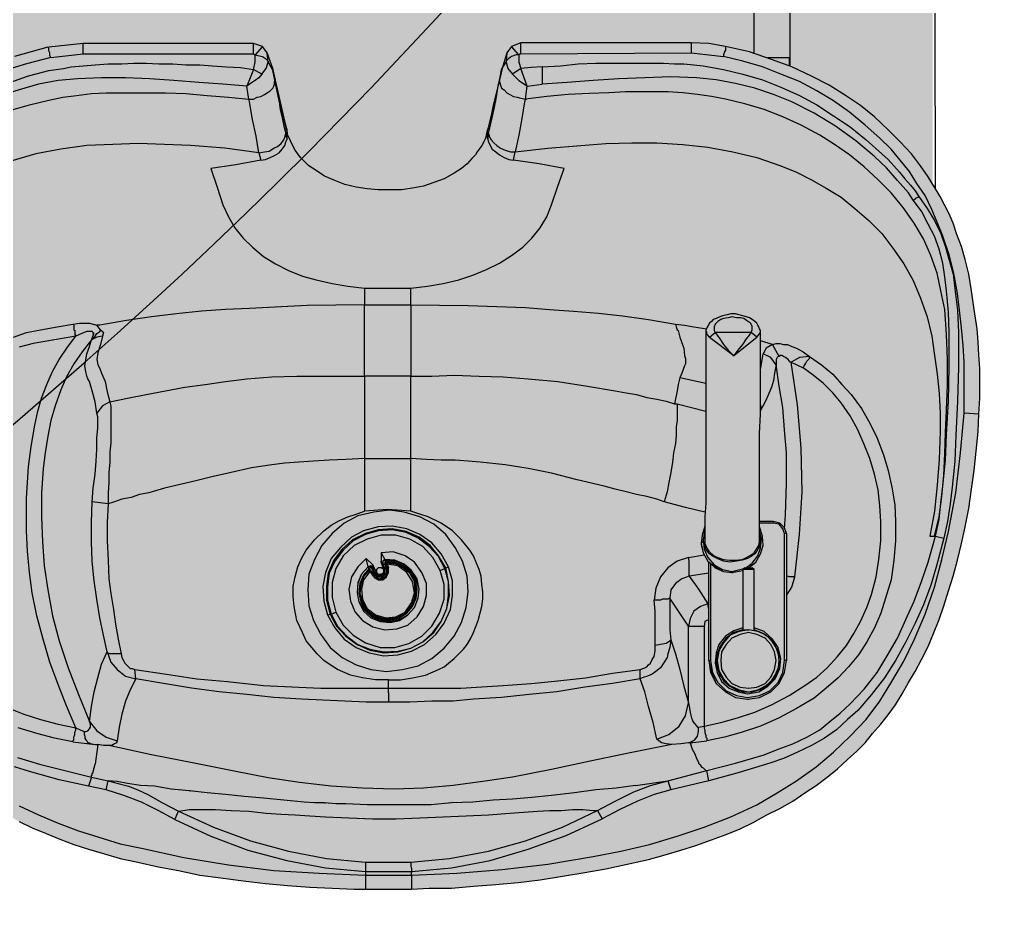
# Model space of a CAD drawing. Header units: millimetres. Extents: x 31778 to 54642, y 18502 to 28743.
# Drawn here: x 43935.6 to 43998, y 21760.8 to 21818.3 of the extents above; entities that cross this region are included whole.
import ezdxf

# ---------------------------------------------------------------- set-up
doc = ezdxf.new("R2010")
doc.units = ezdxf.units.MM
doc.layers.add('CIRCUITS ECLAIRAGE', color=1, linetype='Continuous')
doc.layers.add('Plan Archi', color=8, linetype='Continuous')

# ---------------------------------------------------------------- blocks, each defined once
blk = doc.blocks.new('MALETTI GREEN FIRST PLAN')
at = {"true_color": 0xffffff}
h = blk.add_hatch(color=7, dxfattribs=at)
h.dxf.hatch_style = 1
h.paths.add_polyline_path([(-0.822, 11.04), (-1.057, 12.45), (-1.292, 13.8), (-1.586, 15.151), (-1.879, 16.502), (-2.173, 17.559), (-2.466, 18.557), (-2.76, 19.497), (-3.112, 20.495), (-3.465, 21.435), (-3.817, 22.315), (-4.228, 23.138), (-4.698, 24.018), (-5.109, 24.841), (-5.579, 25.663), (-6.107, 26.426), (-6.577, 27.131), (-7.106, 27.836), (-7.634, 28.482), (-8.221, 29.128), (-8.75, 29.715), (-9.279, 30.243), (-9.866, 30.713), (-10.453, 31.242), (-11.04, 31.711), (-11.686, 32.181), (-12.391, 32.592), (-13.096, 33.003), (-13.8, 33.414), (-14.564, 33.826), (-15.386, 34.237), (-16.208, 34.589), (-17.089, 34.941), (-17.97, 35.235), (-18.909, 35.529), (-19.849, 35.822), (-20.847, 36.116), (-21.904, 36.351), (-22.961, 36.586), (-24.136, 36.82), (-25.369, 36.997), (-26.544, 37.173), (-27.777, 37.29), (-29.01, 37.408), (-30.126, 37.466), (-31.124, 37.525), (-33.003, 37.525), (-33.884, 37.466), (-34.706, 37.408), (-35.529, 37.349), (-36.762, 37.173), (-37.936, 36.997), (-38.993, 36.82), (-39.933, 36.586), (-40.755, 36.351), (-41.518, 36.057), (-42.223, 35.822), (-42.81, 35.587), (-43.339, 35.294), (-43.926, 35), (-44.513, 34.648), (-44.698, 34.53), (-34.451, 34.53), (-34.451, -35.294), (-43.476, -35.308), (-43.28, -35.411), (-42.106, -35.94), (-40.99, -36.351), (-39.874, -36.703), (-39.404, -36.82), (-38.993, -36.879), (-38.465, -36.997), (-37.878, -37.114), (-37.232, -37.232), (-36.468, -37.349), (-35.47, -37.466), (-34.413, -37.525), (-33.238, -37.584), (-32.651, -37.643), (-30.713, -37.643), (-30.008, -37.584), (-29.773, -37.584), (-28.54, -37.466), (-27.307, -37.349), (-26.133, -37.232), (-24.899, -37.055), (-23.725, -36.82), (-22.55, -36.586), (-21.435, -36.351), (-20.436, -36.116), (-19.379, -35.822), (-18.381, -35.47), (-17.441, -35.176), (-16.502, -34.765), (-15.562, -34.413), (-14.74, -34.002), (-13.918, -33.591), (-13.096, -33.18), (-12.391, -32.71), (-11.686, -32.24), (-10.982, -31.77), (-10.336, -31.3), (-9.748, -30.772), (-9.161, -30.243), (-8.633, -29.715), (-8.104, -29.128), (-7.575, -28.54), (-7.047, -27.894), (-6.577, -27.248), (-6.107, -26.544), (-5.638, -25.839), (-5.168, -25.076), (-4.698, -24.253), (-4.287, -23.431), (-3.876, -22.609), (-3.523, -21.728), (-3.171, -20.847), (-2.819, -19.966), (-2.525, -19.027), (-2.232, -18.029), (-1.938, -17.03), (-1.703, -15.914), (-1.409, -14.622), (-1.174, -13.331), (-0.881, -11.98), (-0.705, -10.629), (-0.529, -9.22), (-0.352, -7.81), (-0.235, -6.401), (-0.117, -4.992), (-0.059, -3.582), (0, -2.173), (0, -1.468), (0, 1.468), (-0.059, 2.584), (-0.059, 3.993), (-0.176, 5.403), (-0.294, 6.812), (-0.411, 8.221), (-0.587, 9.631)])
h = blk.add_hatch(color=7, dxfattribs=at)
h.dxf.hatch_style = 1
edge = h.paths.add_edge_path()
edge.add_line((-114.279, -23.901), (-114.279, 23.138))
edge.add_line((-114.279, 23.138), (-111.753, 23.138))
edge.add_line((-111.753, 23.138), (-111.753, 25.369))
edge.add_line((-111.753, 25.369), (-114.455, 25.369))
edge.add_arc((-106.826, 26.805), 7.763, 95.6038, 190.65635, ccw=False)
edge.add_line((-107.584, 34.53), (-34.451, 34.53))
edge.add_line((-34.451, 34.53), (-34.451, -35.294))
edge.add_line((-34.451, -35.294), (-106.82, -35.411))
edge.add_arc((-106.833, -27.699), 7.712, 168.72384, 270.09299, ccw=False)
edge.add_line((-114.396, -26.191), (-111.695, -26.191))
edge.add_line((-111.695, -26.191), (-111.695, -23.901))
edge.add_line((-111.695, -23.901), (-114.22, -23.904))
edge.add_line((-114.22, -23.904), (-114.279, -23.901))
at = {"lineweight": 25}
for points in [[(-30.126, 37.466), (-31.124, 37.525), (-33.003, 37.525), (-33.884, 37.466), (-34.706, 37.408), (-35.529, 37.349), (-36.762, 37.173), (-37.936, 36.997), (-38.993, 36.82), (-39.933, 36.586), (-40.755, 36.351), (-41.518, 36.057), (-42.223, 35.822), (-42.81, 35.587), (-43.339, 35.294), (-43.926, 35), (-44.513, 34.648), (-45.159, 34.237), (-45.864, 33.767), (-46.628, 33.18), (-47.391, 32.475), (-48.154, 31.711), (-48.977, 30.831), (-49.681, 29.95), (-50.327, 29.01), (-50.973, 27.953), (-51.56, 26.837), (-52.148, 25.604), (-52.617, 24.312), (-53.087, 22.903), (-53.44, 21.376)], [(-30.126, 37.466), (-30.185, 36.527)], [(0, 1.468), (-0.059, 2.584), (-0.059, 3.993), (-0.176, 5.403), (-0.294, 6.812), (-0.411, 8.221), (-0.587, 9.631), (-0.822, 11.04), (-1.057, 12.45), (-1.292, 13.8), (-1.586, 15.151), (-1.879, 16.502), (-2.173, 17.559), (-2.466, 18.557), (-2.76, 19.497), (-3.112, 20.495), (-3.465, 21.435), (-3.817, 22.315), (-4.228, 23.138), (-4.698, 24.018), (-5.109, 24.841), (-5.579, 25.663), (-6.107, 26.426), (-6.577, 27.131), (-7.106, 27.836), (-7.634, 28.482), (-8.221, 29.128), (-8.75, 29.715), (-9.279, 30.243), (-9.866, 30.713), (-10.453, 31.242), (-11.04, 31.711), (-11.686, 32.181), (-12.391, 32.592), (-13.096, 33.003), (-13.8, 33.414), (-14.564, 33.826), (-15.386, 34.237), (-16.208, 34.589), (-17.089, 34.941), (-17.97, 35.235), (-18.909, 35.529), (-19.849, 35.822), (-20.847, 36.116), (-21.904, 36.351), (-22.961, 36.586), (-24.136, 36.82), (-25.369, 36.997), (-26.544, 37.173), (-27.777, 37.29), (-29.01, 37.408), (-30.126, 37.466)], [(-30.185, 36.527), (-33.414, 36.527), (-34.471, 36.468), (-35.587, 36.351), (-36.703, 36.233), (-37.76, 36.116), (-39.052, 35.881), (-40.227, 35.587), (-41.401, 35.176), (-42.282, 34.824), (-43.104, 34.471), (-43.985, 34.06), (-44.748, 33.532), (-45.512, 33.062), (-46.216, 32.475), (-46.921, 31.888), (-47.626, 31.183), (-48.448, 30.243), (-49.27, 29.245), (-49.975, 28.247), (-50.621, 27.19), (-51.208, 26.074), (-51.678, 24.899), (-52.148, 23.725), (-52.5, 22.492), (-52.794, 21.258)], [(-0.881, 1.468), (-0.998, 4.346), (-1.233, 7.223), (-1.586, 10.101), (-2.055, 12.978), (-2.408, 14.74), (-2.819, 16.56), (-3.347, 18.322), (-3.935, 20.025), (-4.581, 21.728), (-5.344, 23.372), (-6.107, 24.664), (-6.871, 25.898), (-7.752, 27.131), (-8.691, 28.247), (-9.69, 29.304), (-10.747, 30.302), (-11.921, 31.183), (-13.154, 31.946), (-14.446, 32.71), (-15.797, 33.356), (-17.441, 34.06), (-19.144, 34.648), (-20.906, 35.117), (-22.668, 35.529), (-25.134, 35.998), (-27.659, 36.292), (-30.185, 36.527)], [(-43.926, 33.649), (-43.163, 34.178), (-42.399, 34.648), (-41.577, 35.059), (-40.696, 35.352), (-39.874, 35.587), (-38.993, 35.822), (-38.054, 35.94), (-36.703, 36.116), (-35.294, 36.174), (-33.121, 36.174), (-30.948, 36.116), (-28.775, 35.998), (-27.131, 35.94), (-25.487, 35.763), (-24.43, 35.646), (-23.314, 35.47), (-22.257, 35.235)], [(-22.374, 34.706), (-23.431, 34.941), (-24.488, 35.059), (-25.545, 35.176), (-27.19, 35.352), (-28.834, 35.411), (-30.948, 35.529), (-33.121, 35.587), (-35.294, 35.587), (-36.586, 35.529), (-37.936, 35.411), (-38.817, 35.294), (-39.698, 35.176), (-40.579, 34.941), (-41.401, 34.648), (-42.164, 34.237), (-42.987, 33.826), (-43.691, 33.297)], [(-22.374, 34.648), (-23.607, 34.941), (-24.899, 35.117), (-26.25, 35.235), (-27.601, 35.294), (-28.951, 35.352), (-30.361, 35.411), (-31.946, 35.47), (-33.591, 35.47), (-35.176, 35.411), (-36.762, 35.294), (-37.936, 35.059), (-39.052, 34.824), (-40.168, 34.413), (-41.225, 33.943), (-42.223, 33.356), (-43.221, 32.651), (-44.161, 31.888), (-44.983, 31.065), (-45.805, 30.185), (-46.569, 29.245), (-47.215, 28.305), (-47.802, 27.366), (-48.448, 26.191), (-48.977, 25.017), (-49.446, 23.842), (-49.799, 22.609), (-50.092, 21.376), (-50.268, 20.495), (-50.386, 19.614), (-50.503, 18.674), (-50.562, 17.735), (-50.562, 15.034), (-50.503, 13.977), (-50.445, 12.743), (-50.386, 11.393), (-50.268, 10.042), (-50.092, 8.691), (-50.914, 8.809), (-51.032, 9.748)], [(-37.055, 1.409), (-38.112, 1.409), (-38.23, 2.466), (-38.406, 3.465), (-38.641, 4.463), (-38.935, 5.344), (-39.287, 6.225), (-39.698, 7.047), (-40.168, 7.81), (-40.696, 8.515), (-41.284, 9.102), (-41.93, 9.631), (-42.634, 10.042), (-43.398, 10.336), (-44.572, 10.747), (-45.688, 11.158), (-45.982, 9.572), (-46.216, 7.928), (-46.745, 8.045), (-46.98, 10.101), (-47.156, 12.215), (-47.273, 13.8), (-47.332, 15.445), (-47.332, 17.03), (-47.215, 18.674), (-47.039, 20.26), (-46.745, 21.846), (-46.393, 23.372), (-45.864, 24.899), (-45.453, 25.898), (-44.983, 26.837), (-44.455, 27.777), (-43.867, 28.716), (-43.163, 29.597), (-42.399, 30.478), (-41.577, 31.3), (-40.638, 32.005), (-39.639, 32.71), (-38.582, 33.297), (-37.466, 33.767), (-36.292, 34.178), (-35.059, 34.471), (-33.826, 34.648), (-32.651, 34.824), (-31.418, 34.941), (-30.185, 35), (-29.01, 35), (-27.248, 34.941), (-25.604, 34.824), (-23.96, 34.648), (-22.374, 34.354), (-22.374, 34.648)], [(-22.257, 35.235), (-20.495, 34.765), (-19.262, 34.413), (-18.029, 33.943), (-16.854, 33.414), (-15.68, 32.827), (-14.505, 32.181), (-13.389, 31.477), (-12.332, 30.654), (-11.334, 29.773), (-10.747, 29.128), (-10.101, 28.423), (-9.572, 27.659), (-9.102, 26.837), (-8.691, 25.956), (-8.28, 25.075), (-7.987, 24.195), (-7.399, 22.257), (-6.871, 20.319), (-7.517, 20.201), (-7.987, 22.022), (-8.515, 23.842), (-8.867, 24.723), (-9.22, 25.663), (-9.631, 26.544), (-10.101, 27.366), (-10.629, 28.012), (-11.158, 28.658), (-11.745, 29.304), (-12.685, 30.185), (-13.742, 31.007), (-14.799, 31.653), (-15.914, 32.299), (-17.089, 32.827), (-18.263, 33.356), (-19.497, 33.826), (-20.73, 34.237), (-22.374, 34.706), (-22.257, 35.235)], [(-44.455, 34.706), (-106.938, 34.589), (-108.23, 34.471), (-109.522, 34.119), (-110.696, 33.591), (-111.753, 32.827), (-112.693, 31.888), (-113.456, 30.831), (-114.044, 29.656), (-114.337, 28.364), (-114.455, 27.072)], [(-22.374, 34.648), (-22.374, 34.706)], [(-52.148, 9.748), (-52.206, 10.923), (-52.324, 12.039), (-52.383, 13.154), (-52.383, 17.441), (-52.324, 18.146), (-52.324, 18.733), (-52.265, 19.379), (-52.206, 19.966), (-51.971, 21.258), (-51.678, 22.492), (-51.325, 23.725), (-50.856, 24.899), (-50.327, 26.074), (-49.74, 27.19), (-49.035, 28.247), (-48.331, 29.304), (-47.508, 30.302), (-46.628, 31.3), (-46.275, 31.711), (-45.864, 32.064), (-45.453, 32.416), (-45.042, 32.768), (-44.631, 33.121), (-44.279, 33.414), (-43.926, 33.649)], [(-43.691, 33.297), (-44.161, 33.003), (-44.924, 32.299), (-45.747, 31.594), (-46.451, 30.831), (-47.45, 29.656), (-48.389, 28.364), (-49.211, 27.013), (-49.916, 25.604), (-50.386, 24.43), (-50.797, 23.255), (-51.091, 22.022), (-51.325, 20.789), (-51.443, 19.555), (-51.502, 17.911), (-51.443, 16.267), (-51.384, 14.622), (-51.267, 12.978), (-51.149, 11.334), (-51.032, 9.748)], [(-43.691, 33.297), (-43.75, 33.414), (-43.809, 33.473), (-43.867, 33.591), (-43.926, 33.649)], [(-33.767, 26.72), (-33.238, 27.483), (-32.651, 28.188), (-32.005, 28.775), (-31.359, 29.362), (-30.478, 30.008), (-29.539, 30.537), (-28.599, 31.007), (-27.542, 31.418), (-26.544, 31.711), (-25.487, 31.946), (-24.371, 32.122), (-23.314, 32.181), (-22.081, 32.181), (-20.847, 32.064), (-19.614, 31.888), (-18.44, 31.535), (-17.5, 31.242), (-16.56, 30.831), (-15.68, 30.361), (-14.857, 29.832), (-14.094, 29.186), (-13.389, 28.54), (-12.743, 27.777), (-12.097, 27.013), (-11.451, 25.898), (-10.864, 24.782), (-10.336, 23.607), (-9.924, 22.374), (-9.631, 21.317), (-9.396, 20.201)], [(-10.336, 20.025), (-10.57, 21.082), (-10.864, 22.139), (-11.216, 23.255), (-11.686, 24.312), (-12.273, 25.428), (-12.919, 26.426), (-13.448, 27.19), (-14.035, 27.836), (-14.74, 28.482), (-15.445, 29.069), (-16.208, 29.539), (-16.971, 29.95), (-17.852, 30.361), (-18.674, 30.654), (-19.79, 30.948), (-20.906, 31.124), (-22.081, 31.242), (-23.314, 31.242), (-24.312, 31.183), (-25.31, 31.065), (-26.309, 30.831), (-27.307, 30.537), (-28.188, 30.185), (-29.128, 29.773), (-30.008, 29.304), (-30.831, 28.716), (-31.476, 28.188), (-32.064, 27.601), (-32.592, 26.955), (-33.062, 26.309), (-33.18, 26.367), (-33.238, 26.426), (-33.356, 26.485), (-33.473, 26.544), (-33.532, 26.602), (-33.591, 26.661), (-33.649, 26.72), (-33.767, 26.72)], [(-52.206, 25.487), (-114.455, 25.369), (-114.455, 27.072)], [(-34.53, 24.371), (-34.589, 24.606), (-34.589, 24.841), (-34.53, 25.075), (-34.53, 25.31), (-34.413, 25.604), (-34.295, 25.898), (-34.06, 26.309), (-33.767, 26.72)], [(-33.767, 26.72), (-33.708, 26.074), (-33.414, 25.545)], [(-19.79, 25.78), (-22.492, 26.074), (-25.193, 26.25), (-27.953, 26.191), (-30.713, 25.956), (-33.414, 25.545), (-33.062, 26.309)], [(-18.616, 25.252), (-19.144, 25.604), (-19.79, 25.78), (-19.79, 25.428), (-19.849, 25.31), (-19.849, 25.252)], [(-52.735, 24.077), (-52.735, 25.428), (-52.206, 25.428)], [(-33.414, 25.545), (-33.414, 25.487), (-33.591, 25.369), (-33.708, 25.193), (-33.767, 25.075), (-33.826, 24.958), (-33.826, 24.841), (-33.767, 24.782)], [(-22.844, 25.134), (-23.725, 25.193), (-25.721, 25.252), (-27.659, 25.252), (-29.128, 25.134), (-30.537, 25.017), (-31.888, 24.782), (-33.238, 24.606)], [(-22.55, 25.252), (-22.903, 25.134), (-23.196, 24.841), (-23.314, 24.43)], [(-22.55, 25.134), (-22.844, 25.017), (-23.138, 24.782), (-23.196, 24.43)], [(-22.55, 25.252), (-22.55, 25.134)], [(-22.55, 25.252), (-14.505, 25.252)], [(-14.505, 25.134), (-22.55, 25.134)], [(-14.505, 20.319), (-13.742, 20.495), (-13.037, 20.789), (-12.508, 21.376), (-12.156, 22.022), (-12.039, 22.785), (-12.156, 23.549), (-12.508, 24.253), (-13.037, 24.782), (-13.742, 25.134), (-14.505, 25.252)], [(-14.505, 25.252), (-14.505, 25.134)], [(-14.505, 20.319), (-14.505, 20.436), (-13.742, 20.554), (-13.096, 20.906), (-12.567, 21.435), (-12.273, 22.081), (-12.156, 22.785), (-12.273, 23.549), (-12.567, 24.195), (-13.096, 24.723), (-13.742, 25.017), (-14.505, 25.134)], [(-34.53, 24.371), (-34.765, 23.607)], [(-33.767, 24.782), (-34.53, 24.371)], [(-34.53, 24.371), (-34.295, 23.96), (-33.943, 23.784)], [(-33.238, 24.606), (-33.708, 24.253), (-33.943, 23.784)], [(-33.767, 24.782), (-33.767, 24.723), (-33.708, 24.664), (-33.591, 24.606), (-33.238, 24.606)], [(-33.238, 24.606), (-32.71, 24.488), (-32.24, 24.43), (-31.829, 24.312), (-31.418, 24.136), (-31.124, 24.018), (-30.772, 23.842), (-30.478, 23.666)], [(-23.196, 24.43), (-23.314, 24.43), (-23.314, 23.549)], [(-23.196, 24.43), (-23.196, 23.549)], [(-16.56, 22.492), (-16.384, 21.904), (-16.032, 21.376), (-15.503, 20.965), (-14.975, 20.789), (-14.329, 20.73), (-13.742, 20.847), (-13.154, 21.141), (-12.743, 21.611), (-12.508, 22.198), (-12.391, 22.785), (-12.508, 23.49), (-12.861, 24.077), (-13.331, 24.547), (-13.977, 24.841), (-14.622, 24.899), (-15.327, 24.723), (-15.856, 24.371), (-16.326, 23.842), (-16.56, 23.196)], [(-12.508, 22.844), (-12.626, 23.431), (-12.919, 23.96), (-13.331, 24.43), (-13.859, 24.723), (-14.505, 24.782), (-15.092, 24.723), (-15.621, 24.43), (-16.091, 23.96), (-16.326, 23.431), (-16.443, 22.844), (-16.326, 22.257), (-16.091, 21.669), (-15.621, 21.258), (-15.092, 20.965), (-14.505, 20.847), (-13.859, 20.965), (-13.331, 21.258), (-12.919, 21.669), (-12.626, 22.257), (-12.508, 22.844)], [(-16.443, 22.492), (-16.267, 21.904), (-15.856, 21.376), (-15.386, 21.023), (-14.799, 20.847), (-14.153, 20.847), (-13.565, 21.023), (-13.096, 21.376), (-12.743, 21.904), (-12.508, 22.492), (-12.508, 23.079), (-12.685, 23.666), (-13.037, 24.195), (-13.565, 24.547), (-14.153, 24.782), (-14.74, 24.782), (-15.327, 24.606), (-15.856, 24.253), (-16.208, 23.784), (-16.443, 23.196)], [(-12.743, 22.844), (-12.802, 23.372), (-13.037, 23.901), (-13.448, 24.253), (-13.918, 24.488), (-14.505, 24.606), (-15.034, 24.488), (-15.503, 24.253), (-15.914, 23.901), (-16.149, 23.372), (-16.267, 22.844), (-16.149, 22.315), (-15.914, 21.787), (-15.503, 21.435), (-15.034, 21.141), (-14.505, 21.082), (-13.918, 21.141), (-13.448, 21.435), (-13.037, 21.787), (-12.802, 22.315), (-12.743, 22.844)], [(-32.945, 23.607), (-33.943, 23.784)], [(-20.378, 22.844), (-20.73, 23.314), (-21.258, 23.607), (-21.787, 23.784), (-22.374, 23.725), (-22.961, 23.549)], [(-52.97, 23.196), (-90.965, 23.196)], [(-22.081, 23.549), (-28.893, 23.549), (-30.126, 23.607), (-35.411, 23.607), (-35.529, 23.549), (-35.646, 23.49), (-35.763, 23.431), (-35.881, 23.372), (-35.998, 23.255), (-36.116, 23.079), (-36.233, 22.903), (-36.292, 22.727), (-36.351, 22.492), (-36.409, 22.257), (-36.468, 22.022), (-36.468, 21.728), (-36.409, 21.493), (-36.351, 21.2), (-36.292, 21.023), (-36.174, 20.789), (-36.116, 20.612), (-35.998, 20.495), (-35.881, 20.378), (-35.705, 20.26), (-35.587, 20.201), (-35.47, 20.143), (-35.294, 20.143)], [(-35, 23.372), (-35.294, 23.607)], [(-35, 23.372), (-35.294, 23.02)], [(-35, 20.378), (-33.826, 21.904), (-35, 23.372)], [(-30.302, 23.607), (-30.478, 23.666), (-30.772, 23.607)], [(-20.378, 22.668), (-20.671, 23.079), (-21.141, 23.431), (-21.611, 23.607), (-22.198, 23.666), (-22.727, 23.549)], [(-22.022, 23.607), (-21.728, 23.549), (-21.435, 23.372), (-21.258, 23.255), (-21.082, 23.02), (-20.965, 22.785), (-20.847, 22.433), (-20.789, 22.081), (-20.73, 21.669), (-20.789, 21.258), (-20.965, 20.847), (-21.082, 20.612), (-21.258, 20.378), (-21.376, 20.26), (-21.552, 20.143), (-21.904, 20.025), (-22.022, 19.966), (-22.315, 20.025), (-22.492, 20.084)], [(-22.022, 23.607), (-22.492, 23.549)], [(-22.022, 23.549), (-22.081, 23.549)], [(-22.081, 20.084), (-21.904, 20.084), (-21.611, 20.201), (-21.435, 20.319), (-21.317, 20.436), (-21.141, 20.671), (-21.023, 20.906), (-20.906, 21.258), (-20.847, 21.669), (-20.847, 22.022), (-20.906, 22.433), (-21.023, 22.727), (-21.2, 23.02), (-21.317, 23.196), (-21.493, 23.314), (-21.787, 23.49), (-22.022, 23.549)], [(-20.26, 23.196), (-20.378, 23.079)], [(-16.443, 23.196), (-20.26, 23.196)], [(-20.26, 23.196), (-20.26, 22.492)], [(-35.294, 23.02), (-35.47, 23.079), (-35.705, 23.079), (-35.881, 22.961), (-36.057, 22.727), (-36.174, 22.55), (-36.233, 22.374), (-36.233, 22.081), (-36.292, 21.787), (-36.233, 21.552), (-36.174, 21.258), (-36.116, 21.082), (-35.998, 20.906), (-35.822, 20.73), (-35.646, 20.671), (-35.411, 20.671), (-35.294, 20.73)], [(-33.826, 21.904), (-33.884, 21.904), (-33.943, 22.022), (-34.178, 22.198), (-34.53, 22.492), (-34.883, 22.727), (-35.117, 22.903), (-35.294, 23.02), (-35.294, 20.73)], [(-20.378, 22.609), (-20.378, 23.079)], [(-20.378, 22.609), (-20.26, 22.492)], [(-20.143, 21.787), (-20.319, 22.55)], [(-20.26, 22.492), (-16.443, 22.492)], [(-20.084, 21.787), (-20.201, 22.492)], [(-16.443, 22.785), (-16.443, 22.844)], [(-16.443, 22.492), (-16.443, 22.844)], [(-16.443, 22.785), (-16.326, 22.198), (-16.091, 21.669), (-15.621, 21.2), (-15.092, 20.965), (-14.505, 20.847), (-13.859, 20.965), (-13.331, 21.258), (-12.919, 21.669), (-12.626, 22.198), (-12.508, 22.844)], [(-16.443, 22.492), (-16.267, 21.904), (-15.914, 21.435), (-15.445, 21.082), (-14.916, 20.847), (-14.329, 20.789), (-13.742, 20.965), (-13.213, 21.258), (-12.861, 21.669), (-12.567, 22.198), (-12.508, 22.785)], [(-14.505, 20.319), (-13.742, 20.436), (-13.037, 20.789), (-12.508, 21.376), (-12.156, 22.022), (-12.039, 22.785)], [(-12.508, 22.844), (-12.508, 22.903)], [(-12.508, 22.785), (-12.508, 22.844)], [(-12.039, 22.785), (-12.039, 22.844)], [(-35, 20.378), (-35.294, 20.73), (-35.117, 20.847), (-34.883, 21.023), (-34.53, 21.258), (-34.178, 21.552), (-33.943, 21.787), (-33.884, 21.846), (-33.826, 21.846), (-33.826, 21.904)], [(-53.44, 21.376), (-53.616, 20.319), (-53.674, 19.203)], [(-53.44, 21.376), (-53.205, 21.376), (-53.087, 21.317), (-52.911, 21.258), (-52.794, 21.258)], [(-52.911, 8.28), (-52.97, 8.339), (-52.97, 8.398), (-53.029, 19.203), (-52.794, 21.258)], [(-23.02, 20.084), (-22.433, 19.908), (-21.904, 19.849), (-21.317, 19.966), (-20.789, 20.26), (-20.436, 20.73), (-20.143, 21.258), (-20.084, 21.787)], [(-22.961, 20.084), (-22.433, 19.908), (-21.846, 19.849), (-21.317, 19.966), (-20.789, 20.26), (-20.378, 20.73), (-20.143, 21.258), (-20.084, 21.787)], [(-22.785, 20.084), (-22.139, 19.966), (-21.552, 20.025), (-21.023, 20.26), (-20.554, 20.671), (-20.26, 21.2), (-20.143, 21.787)], [(-20.084, 21.787), (-20.084, 21.846)], [(-35.646, 19.379), (-35.529, 20.201)], [(-35, 20.378), (-35.117, 20.26), (-35.176, 20.201), (-35.352, 20.201)], [(-35.352, 20.143), (-24.488, 20.143), (-23.607, 20.084), (-22.081, 20.084)], [(-32.064, 20.143), (-32.416, 18.498)], [(-30.772, 18.322), (-30.302, 20.143)], [(-23.901, 20.084), (-24.195, 18.851), (-24.547, 17.5)], [(-21.023, 19.027), (-21.2, 20.025)], [(-14.505, 20.319), (-20.73, 20.319)], [(-14.505, 20.319), (-20.73, 20.319)], [(-20.612, 20.436), (-14.505, 20.436)], [(-20.025, 20.319), (-19.849, 19.086)], [(-19.849, 19.086), (-19.027, 19.673), (-18.087, 20.26)], [(-17.735, 20.319), (-18.087, 20.26), (-18.146, 20.319)], [(-18.087, 20.26), (-17.911, 19.79), (-17.617, 19.379), (-17.148, 19.144), (-16.678, 19.027)], [(-17.089, 20.319), (-16.971, 20.084), (-16.678, 20.025)], [(-16.678, 20.025), (-10.336, 20.025)], [(-11.804, 19.027), (-16.678, 19.027), (-16.678, 20.025)], [(-10.336, 20.025), (-10.218, 20.025), (-10.042, 20.084), (-9.924, 20.084), (-9.748, 20.143), (-9.631, 20.143), (-9.572, 20.201), (-9.396, 20.201)], [(-9.337, 19.203), (-9.396, 19.32), (-9.455, 19.438), (-9.69, 19.614), (-9.983, 19.673), (-10.277, 19.673), (-10.336, 20.025)], [(-9.279, 19.144), (-9.396, 20.201)], [(-9.279, 19.144), (-8.867, 19.262), (-8.574, 19.438), (-8.28, 19.555), (-8.045, 19.673), (-7.987, 19.673), (-7.928, 19.732), (-7.869, 19.79), (-7.81, 19.79), (-7.81, 19.849), (-7.752, 19.849), (-7.693, 19.966), (-7.634, 20.025), (-7.575, 20.084), (-7.517, 20.143), (-7.517, 20.201)], [(-6.871, 17.735), (-7.517, 20.201)], [(-6.871, 20.319), (-6.284, 17.911)], [(-35.822, 18.205), (-35.763, 18.792), (-35.646, 19.379)], [(-9.161, 17.97), (-9.22, 17.617), (-9.279, 17.324), (-9.396, 17.148), (-9.513, 17.03), (-9.807, 17.794), (-10.336, 18.44), (-10.982, 18.851), (-11.804, 19.027), (-11.569, 19.086), (-11.216, 19.144), (-10.923, 19.203), (-10.629, 19.32), (-10.394, 19.497), (-10.277, 19.614), (-10.277, 19.673)], [(-53.674, 19.203), (-53.674, 8.398)], [(-53.674, 19.203), (-53.029, 19.203)], [(-35.822, 18.205), (-35.646, 18.263), (-35.47, 18.322), (-35.411, 18.381), (-35, 18.498), (-34.648, 18.616), (-34.471, 18.674), (-34.295, 18.733), (-33.826, 18.792), (-33.649, 18.851), (-33.297, 18.851), (-33.18, 18.792), (-32.71, 18.616), (-32.416, 18.498), (-32.005, 18.381), (-31.594, 18.322), (-30.772, 18.146)], [(-19.849, 19.086), (-20.789, 19.086), (-21.023, 19.027)], [(-21.023, 19.027), (-20.789, 18.322), (-20.378, 17.735), (-19.79, 17.265), (-19.086, 16.971), (-18.322, 16.854)], [(-19.849, 19.086), (-19.673, 18.616), (-19.379, 18.205), (-18.968, 17.911), (-18.44, 17.852)], [(-16.678, 19.027), (-18.44, 17.852)], [(-15.797, 17.911), (-14.916, 18.205), (-13.918, 18.498), (-12.861, 18.733), (-11.804, 19.027)], [(-9.337, 19.203), (-9.279, 19.144)], [(-9.279, 19.027), (-9.337, 19.203)], [(-9.279, 19.144), (-9.279, 19.027)], [(-9.279, 19.027), (-9.22, 18.557), (-9.161, 17.97)], [(-37.055, 1.409), (-36.997, 5.05), (-36.879, 8.691), (-36.762, 10.218), (-36.644, 11.745), (-36.527, 13.331), (-36.351, 14.857), (-36.116, 16.502), (-35.822, 18.205)], [(-32.534, 1.409), (-32.534, 2.76), (-32.592, 4.169), (-32.534, 5.755), (-32.475, 7.282), (-32.357, 8.867), (-32.181, 10.747), (-31.888, 12.626), (-31.594, 14.388), (-31.476, 15.092), (-31.359, 15.738), (-31.183, 16.384), (-31.065, 17.03), (-30.948, 17.617), (-30.772, 18.146)], [(-30.772, 18.146), (-30.772, 18.322), (-29.715, 18.322), (-29.304, 18.263), (-28.775, 18.263), (-28.247, 18.205), (-27.659, 18.087), (-27.072, 18.029), (-26.426, 17.911), (-25.78, 17.794), (-25.193, 17.676), (-24.547, 17.5), (-24.723, 17.03), (-24.899, 16.384), (-25.017, 15.738), (-25.193, 15.092), (-25.369, 14.388), (-25.545, 13.683), (-25.956, 11.98), (-26.367, 10.336), (-26.661, 8.867), (-26.896, 7.399), (-27.072, 5.814), (-27.131, 5.05), (-27.19, 4.228), (-27.19, 3.347), (-27.248, 2.408), (-27.307, 1.409), (-32.534, 1.409)], [(-18.44, 17.852), (-16.443, 17.852), (-15.797, 17.911), (-15.327, 17.852), (-14.916, 17.735), (-14.681, 17.676), (-14.388, 17.5), (-14.035, 17.265), (-13.8, 16.971), (-13.624, 16.737), (-13.507, 16.443), (-13.389, 16.091), (-13.331, 15.973)], [(-18.44, 17.852), (-18.381, 17.735), (-18.381, 17.383), (-18.322, 17.265), (-18.322, 16.854)], [(-15.797, 17.911), (-15.68, 17.794), (-15.562, 17.617), (-15.503, 17.265), (-15.445, 16.913)], [(-9.161, 17.97), (-8.633, 15.327), (-8.104, 12.802), (-7.575, 10.336), (-7.106, 7.869), (-6.812, 5.99), (-6.577, 4.111), (-6.401, 2.232), (-6.342, 0.352), (-6.401, -1.644), (-6.518, -3.641), (-6.753, -5.638), (-7.047, -7.634), (-7.458, -9.69), (-7.987, -12.332), (-8.515, -15.034), (-9.102, -17.735)], [(-6.871, 17.735), (-6.284, 17.911)], [(-6.577, 15.68), (-6.871, 17.735)], [(-4.992, 13.272), (-5.579, 14.388), (-5.872, 14.975), (-6.166, 15.562), (-6.577, 16.619), (-6.871, 17.735)], [(-6.284, 17.911), (-5.99, 16.854), (-5.579, 15.797), (-5.05, 14.681), (-4.463, 13.565)], [(-15.445, 16.913), (-17.617, 16.913), (-18.322, 16.854)], [(-13.918, 15.973), (-14.035, 16.267), (-14.094, 16.384), (-14.211, 16.502), (-14.329, 16.619), (-14.564, 16.737), (-14.74, 16.854), (-15.092, 16.913), (-15.445, 16.913)], [(-9.513, 17.03), (-10.57, 16.795), (-11.569, 16.502), (-12.508, 16.267), (-13.331, 15.973)], [(-13.331, 15.973), (-13.918, 15.973)], [(-12.743, 0), (-12.743, 4.581), (-12.802, 5.579), (-12.919, 7.282), (-13.037, 9.044), (-13.213, 10.747), (-13.389, 12.508), (-13.683, 14.211), (-13.918, 15.973)], [(-13.331, 15.973), (-13.037, 14.211), (-12.802, 12.45), (-12.508, 10.688), (-12.332, 8.926), (-12.156, 7.164), (-12.039, 5.403), (-11.921, 4.111), (-11.921, 2.76), (-11.862, 1.351), (-11.862, 0)], [(-6.577, 15.68), (-6.401, 14.446), (-6.284, 13.154), (-6.107, 11.804), (-5.931, 10.336)], [(-4.933, -13.331), (-5.05, -12.626), (-5.05, -10.982), (-4.992, -9.983), (-4.933, -8.867), (-4.815, -7.752), (-4.757, -6.812), (-4.698, -5.931), (-4.639, -4.992), (-4.581, -3.993), (-4.522, -2.525), (-4.463, -0.998), (-4.463, 0.47), (-4.522, 1.997), (-4.581, 3.465), (-4.639, 4.933), (-4.698, 6.342), (-4.815, 7.693), (-4.874, 8.574), (-4.933, 9.455), (-4.992, 10.218), (-4.992, 10.982), (-5.05, 11.686), (-5.05, 12.332), (-4.992, 12.978), (-4.992, 13.272)], [(-1.703, 1.409), (-1.938, 3.876), (-2.408, 6.342), (-3.054, 8.691), (-3.935, 11.04), (-4.992, 13.272), (-4.463, 13.565)], [(-0.881, 1.468), (-1.116, 1.468), (-1.351, 3.993), (-1.82, 6.46), (-2.525, 8.867), (-3.406, 11.275), (-4.463, 13.565)], [(-5.931, 10.336), (-5.814, 9.102), (-5.696, 7.869)], [(-52.148, 9.748), (-52.089, 9.044), (-52.03, 8.398)], [(-52.148, 9.748), (-51.032, 9.748)], [(-51.678, 7.869), (-51.502, 8.045), (-51.267, 8.28), (-51.091, 8.574), (-50.914, 8.809), (-52.03, 8.398)], [(-50.914, 8.809), (-50.914, 8.867)], [(-50.092, 8.691), (-50.092, 8.75)], [(-53.674, 8.398), (-53.44, 7.81)], [(-52.97, 8.398), (-53.674, 8.398)], [(-52.911, 8.28), (-53.44, 7.81)], [(-52.911, 8.28), (-52.441, 8.28), (-52.03, 8.398)], [(-52.911, 8.28), (-52.911, 8.104), (-52.794, 7.81), (-52.676, 7.634), (-52.5, 7.458), (-52.441, 7.458)], [(-52.03, 8.398), (-51.678, 7.869)], [(-51.208, 7.047), (-50.973, 7.106), (-50.797, 7.164), (-50.68, 7.341), (-50.503, 7.517), (-50.386, 7.693), (-50.268, 7.928), (-50.21, 8.163), (-50.151, 8.398), (-50.092, 8.691)], [(-50.092, 8.691), (-49.916, 8.633), (-48.859, 8.456), (-47.802, 8.28), (-46.745, 8.045)], [(-53.44, 7.81), (-53.029, 7.517)], [(-53.029, 7.517), (-52.03, 7.223)], [(-53.029, 7.517), (-52.441, 7.458)], [(-52.441, 7.458), (-52.03, 7.576), (-51.678, 7.869)], [(-47.919, 6.342), (-47.685, 6.401), (-47.508, 6.518), (-47.332, 6.695), (-47.156, 6.871), (-46.98, 7.106), (-46.862, 7.399), (-46.745, 7.752), (-46.745, 8.045)], [(-47.626, 6.284), (-47.391, 6.342), (-47.156, 6.46), (-46.921, 6.577), (-46.745, 6.812), (-46.569, 7.047), (-46.393, 7.341), (-46.275, 7.634), (-46.216, 7.928)], [(-5.696, 7.869), (-5.638, 6.636), (-5.52, 5.344), (-5.461, 3.993), (-5.344, 2.701)], [(-51.208, 7.047), (-51.971, 7.164), (-52.441, 7.458)], [(-52.03, 7.223), (-51.325, 7.047), (-49.681, 6.636), (-48.213, 6.342)], [(-52.03, 7.223), (-51.971, 7.164)], [(-51.971, 7.164), (-50.034, 6.753), (-48.096, 6.284)], [(-47.919, 6.342), (-48.918, 6.577), (-49.975, 6.812), (-51.032, 6.988), (-51.208, 7.047)], [(-48.213, 6.342), (-48.213, 6.401)], [(-48.213, 6.342), (-48.154, 6.284)], [(-48.213, 6.284), (-47.919, 6.225), (-47.626, 6.166), (-47.391, 6.049), (-47.156, 5.931), (-46.921, 5.755), (-46.745, 5.638), (-46.569, 5.52), (-46.334, 5.285), (-45.982, 4.992), (-45.688, 4.639), (-45.394, 4.169), (-45.042, 3.523), (-44.807, 2.878), (-44.572, 2.232), (-44.455, 1.527), (-44.337, 0.822), (-44.337, -0.646), (-44.396, -1.351), (-44.513, -2.055), (-44.69, -2.76), (-44.924, -3.406), (-45.218, -4.052), (-45.57, -4.581), (-45.864, -5.05), (-46.216, -5.403), (-46.393, -5.579), (-46.628, -5.755), (-46.862, -5.931), (-47.097, -6.049), (-47.45, -6.225), (-47.861, -6.401), (-47.978, -6.401), (-48.154, -6.46)], [(-48.096, 6.284), (-48.154, 6.284)], [(-47.919, 6.342), (-47.626, 6.284), (-48.096, 6.284)], [(-47.626, 6.284), (-47.626, 6.342)], [(-12.743, 0), (-13.272, 0), (-13.272, 0.763), (-13.389, 1.527), (-13.565, 2.349), (-13.918, 3.171), (-14.094, 3.523), (-14.329, 3.817), (-14.622, 4.169), (-14.916, 4.463), (-15.21, 4.757), (-15.503, 4.992), (-15.914, 5.227), (-16.267, 5.403), (-17.03, 5.696), (-17.911, 5.931), (-18.381, 5.99), (-18.851, 5.99), (-19.32, 5.931), (-19.849, 5.872), (-20.26, 5.755), (-20.671, 5.579), (-21.141, 5.403), (-21.493, 5.168), (-22.139, 4.639), (-22.727, 4.052), (-23.196, 3.347), (-23.607, 2.525), (-23.784, 1.997), (-23.96, 1.409)], [(-17.03, -4.757), (-16.149, -4.287), (-15.327, -3.7), (-14.681, -2.936), (-14.211, -2.055), (-13.918, -1.116), (-13.8, -0.117), (-13.918, 0.881), (-14.153, 1.879), (-14.622, 2.76), (-15.268, 3.523), (-16.032, 4.169), (-16.913, 4.639), (-17.852, 4.933), (-18.851, 5.05), (-19.849, 4.992), (-20.789, 4.698), (-21.669, 4.228), (-22.492, 3.641), (-23.138, 2.878), (-23.607, 1.997), (-23.901, 0.998), (-24.018, 0.059), (-23.901, -0.94), (-23.666, -1.938), (-23.196, -2.819), (-22.55, -3.582), (-21.787, -4.228), (-20.906, -4.698), (-19.966, -5.05), (-18.968, -5.109), (-17.97, -5.05), (-17.03, -4.757)], [(-20.436, 3.817), (-21.258, 3.347), (-21.963, 2.76), (-22.492, 1.997), (-22.844, 1.174), (-23.02, 0.235), (-22.961, -0.646), (-22.727, -1.586), (-22.315, -2.349), (-21.669, -3.054), (-20.965, -3.641), (-20.084, -3.993), (-19.203, -4.169), (-18.263, -4.111), (-17.383, -3.876), (-16.56, -3.406), (-15.856, -2.819), (-15.327, -2.055), (-14.975, -1.233), (-14.799, -0.294), (-14.857, 0.587), (-15.092, 1.468), (-15.503, 2.29), (-16.149, 2.995), (-16.854, 3.523), (-17.735, 3.935), (-18.616, 4.052), (-19.555, 4.052), (-20.436, 3.817)], [(-20.378, 3.641), (-21.141, 3.171), (-21.787, 2.643), (-22.315, 1.938), (-22.668, 1.116), (-22.844, 0.235), (-22.785, -0.646), (-22.55, -1.468), (-22.139, -2.29), (-21.552, -2.936), (-20.847, -3.465), (-20.025, -3.817), (-19.203, -3.935), (-18.322, -3.935), (-17.441, -3.7), (-17.441, -3.641), (-16.678, -3.23), (-16.032, -2.643), (-15.503, -1.938), (-15.21, -1.174), (-15.034, -0.294), (-15.092, 0.587), (-15.268, 1.409), (-15.68, 2.173), (-16.267, 2.819), (-16.971, 3.347), (-17.794, 3.7), (-18.616, 3.817), (-19.497, 3.817), (-20.319, 3.582), (-20.378, 3.641)], [(-17.383, -3.876), (-17.441, -3.7), (-16.678, -3.289), (-16.032, -2.701), (-15.503, -1.997), (-15.151, -1.174), (-14.975, -0.294), (-15.034, 0.587), (-15.268, 1.409), (-15.68, 2.173), (-16.267, 2.878), (-16.971, 3.347), (-17.794, 3.7), (-18.616, 3.876), (-19.497, 3.817), (-20.378, 3.641), (-20.436, 3.817)], [(-20.319, 3.582), (-21.082, 3.171), (-21.728, 2.584), (-22.257, 1.879), (-22.609, 1.116), (-22.785, 0.235), (-22.727, -0.646), (-22.492, -1.468), (-22.081, -2.232), (-21.493, -2.878), (-20.789, -3.406), (-20.025, -3.758), (-19.144, -3.876), (-18.322, -3.876), (-17.441, -3.641)], [(-20.201, 3.289), (-21.023, 2.819), (-21.728, 2.173), (-22.198, 1.351), (-22.433, 0.47), (-22.433, -0.47), (-22.198, -1.351), (-21.787, -2.173), (-21.141, -2.878), (-20.319, -3.347), (-19.438, -3.582), (-18.498, -3.582), (-17.559, -3.347)], [(-17.441, -3.641), (-17.559, -3.347), (-16.737, -2.878), (-16.091, -2.232), (-15.621, -1.468), (-15.327, -0.529), (-15.327, 0.411), (-15.562, 1.292), (-16.032, 2.114), (-16.678, 2.76), (-17.5, 3.23), (-18.381, 3.523), (-19.32, 3.523), (-20.201, 3.289), (-20.319, 3.582)], [(-5.344, 2.701), (-5.344, 0)], [(-20.965, -1.409), (-20.436, -1.938), (-19.79, -2.349), (-19.027, -2.525), (-18.263, -2.408), (-17.559, -2.114), (-17.03, -1.644), (-16.619, -0.998), (-16.443, -0.235), (-16.502, 0.529), (-16.737, 1.233), (-17.265, 1.82), (-17.911, 2.232), (-18.616, 2.408), (-19.379, 2.408), (-20.084, 2.114), (-20.73, 1.644), (-21.141, 1.057), (-21.376, 0.294), (-21.317, -0.47)], [(-20.436, -1.292), (-19.966, -1.703), (-19.438, -1.938), (-18.792, -1.997), (-18.205, -1.879), (-17.617, -1.586), (-17.206, -1.116), (-16.971, -0.529), (-16.913, 0.117), (-17.03, 0.705), (-17.383, 1.233), (-17.852, 1.644), (-18.44, 1.879), (-19.027, 1.938), (-19.673, 1.82), (-20.201, 1.468), (-20.612, 0.998), (-20.847, 0.411), (-20.906, -0.235)], [(-20.436, -1.292), (-19.966, -1.703), (-19.379, -1.938), (-18.792, -1.997), (-18.205, -1.879), (-17.676, -1.527), (-17.265, -1.057), (-17.03, -0.529), (-16.971, 0.117), (-17.089, 0.705), (-17.383, 1.233), (-17.852, 1.644), (-18.44, 1.879), (-19.027, 1.938), (-19.614, 1.762), (-20.143, 1.468), (-20.554, 0.998), (-20.789, 0.47), (-20.847, -0.176)], [(-38.112, -1.527), (-38.112, 1.409)], [(-37.055, -1.527), (-37.055, 1.409)], [(-37.055, 1.409), (-32.534, 1.409), (-32.534, -1.527), (-37.055, -1.527)], [(-27.307, -1.527), (-27.307, 1.409)], [(-23.96, 1.409), (-27.307, 1.409)], [(-23.96, 1.409), (-24.077, -0.059), (-23.96, -1.527)], [(-20.319, -1.233), (-19.908, -1.586), (-19.379, -1.82), (-18.792, -1.879), (-18.205, -1.762), (-17.735, -1.468), (-17.324, -1.057), (-17.089, -0.47), (-17.03, 0.059), (-17.148, 0.646), (-17.5, 1.174), (-17.911, 1.527), (-18.44, 1.762), (-19.027, 1.82), (-19.614, 1.703), (-20.084, 1.409), (-20.495, 0.94), (-20.73, 0.411), (-20.789, -0.176)], [(-20.201, -1.116), (-20.26, -1.174), (-20.26, -1.233), (-19.849, -1.586), (-19.32, -1.82), (-18.733, -1.82), (-18.205, -1.703), (-17.735, -1.409), (-17.383, -0.998), (-17.148, -0.47), (-17.089, 0.117), (-17.206, 0.646), (-17.5, 1.116), (-17.911, 1.468), (-18.44, 1.703), (-18.968, 1.762), (-19.555, 1.644), (-20.025, 1.409), (-20.436, 0.998), (-20.671, 0.47), (-20.73, -0.059), (-20.671, -0.176), (-20.554, -0.176), (-20.378, -0.059)], [(-20.26, -1.233), (-20.201, -1.233), (-19.79, -1.586), (-19.262, -1.762), (-18.733, -1.82), (-18.205, -1.644), (-17.735, -1.351), (-17.383, -0.94), (-17.206, -0.47), (-17.148, 0.059), (-17.265, 0.646), (-17.559, 1.116), (-17.97, 1.468), (-18.44, 1.644), (-18.968, 1.703), (-19.497, 1.644), (-20.025, 1.351), (-20.378, 0.94), (-20.612, 0.47), (-20.671, -0.059)], [(-17.559, 1.057), (-18.146, 1.468), (-18.792, 1.644), (-19.497, 1.527), (-20.084, 1.174), (-20.495, 0.587), (-20.612, -0.059), (-20.671, -0.059)], [(-1.703, 1.409), (-1.468, 1.409), (-1.292, 1.468), (-1.116, 1.468)], [(-1.703, -1.468), (-1.703, 1.409)], [(-1.116, 1.468), (-1.116, 1.527)], [(-1.116, -1.468), (-1.116, 1.468)], [(-0.881, -1.468), (-0.881, 1.468)], [(-0.881, 1.468), (0, 1.468)], [(0, -1.468), (0, 1.468)], [(-20.143, -1.174), (-19.614, -1.586), (-19.027, -1.703), (-18.381, -1.644), (-17.794, -1.351), (-17.383, -0.822), (-17.206, -0.176), (-17.265, 0.47), (-17.559, 1.057), (-17.559, 1.116)], [(-13.272, 0), (-13.272, -0.822), (-13.389, -1.644), (-13.565, -2.408), (-13.918, -3.23), (-14.211, -3.7), (-14.505, -4.111), (-14.916, -4.522), (-15.327, -4.874), (-15.738, -5.227), (-16.267, -5.461), (-17.03, -5.814), (-17.911, -5.99), (-18.557, -6.049), (-19.203, -6.049), (-19.79, -5.931), (-20.436, -5.755), (-20.965, -5.52), (-21.493, -5.227), (-22.139, -4.698), (-22.727, -4.111), (-23.079, -3.641), (-23.372, -3.112), (-23.607, -2.584), (-23.784, -2.055), (-23.96, -1.527)], [(-21.317, -0.47), (-20.906, -0.235)], [(-21.317, -0.47), (-20.789, -0.47)], [(-21.317, -0.47), (-20.73, -0.47)], [(-20.906, -0.235), (-20.847, -0.176)], [(-20.906, -0.235), (-20.789, -0.352), (-20.612, -0.352)], [(-20.847, -0.176), (-20.789, -0.176)], [(-20.847, -0.176), (-20.789, -0.352), (-20.612, -0.352)], [(-20.789, -0.176), (-20.73, -0.235), (-20.612, -0.235)], [(-20.26, -0.235), (-20.789, -0.47)], [(-20.26, -0.294), (-20.73, -0.47), (-20.789, -0.47)], [(-20.612, -0.352), (-20.671, -0.411), (-20.789, -0.47)], [(-20.671, -0.059), (-20.73, -0.059)], [(-20.671, -0.059), (-20.671, -0.117), (-20.612, -0.117)], [(-20.612, -0.117), (-20.554, -0.059), (-20.378, 0)], [(-20.378, -0.059), (-20.612, -0.117), (-20.554, -0.176)], [(-20.612, -0.059), (-20.554, -0.059)], [(-20.025, -0.94), (-19.79, -0.705), (-19.79, -0.352), (-20.025, -0.117), (-20.319, -0.117), (-20.612, -0.235)], [(-20.319, -0.235), (-20.612, -0.352), (-20.612, -0.235)], [(-20.612, -0.352), (-20.612, -0.294)], [(-19.966, -1.057), (-19.732, -0.881), (-19.673, -0.646), (-19.673, -0.352), (-19.849, -0.117), (-20.084, 0), (-20.378, -0.059)], [(-20.378, -0.059), (-20.378, 0)], [(-20.378, 0), (-20.378, -0.059)], [(-19.966, -1.057), (-19.732, -0.881), (-19.614, -0.646), (-19.614, -0.352), (-19.79, -0.117), (-20.084, 0), (-20.378, 0)], [(-20.025, -0.998), (-19.79, -0.822), (-19.673, -0.587), (-19.732, -0.352), (-19.849, -0.176), (-20.084, -0.059), (-20.378, -0.059)], [(-20.26, -0.294), (-20.378, -0.47), (-20.378, -0.646), (-20.26, -0.763), (-20.084, -0.763), (-19.966, -0.646), (-19.966, -0.47), (-20.084, -0.294), (-20.26, -0.294)], [(-20.084, -0.763), (-19.966, -0.646), (-19.966, -0.47), (-20.084, -0.294), (-20.26, -0.294), (-20.378, -0.47), (-20.378, -0.646), (-20.26, -0.763), (-20.084, -0.763)], [(-20.025, -0.94), (-20.025, -0.881), (-19.849, -0.705), (-19.849, -0.411), (-20.025, -0.235), (-20.319, -0.235), (-20.319, -0.117)], [(-20.025, -0.881), (-20.084, -0.822), (-19.908, -0.646), (-19.908, -0.411), (-20.025, -0.235), (-20.319, -0.235)], [(-20.084, -0.763), (-19.908, -0.646), (-19.908, -0.47), (-20.084, -0.294), (-20.26, -0.294), (-20.26, -0.235)], [(-13.331, -16.032), (-13.918, -16.091), (-13.624, -14.094), (-13.331, -12.156), (-13.154, -10.218), (-12.919, -7.928), (-12.802, -5.696), (-12.743, -4.287), (-12.743, 0)], [(-11.862, 0), (-11.862, -1.409), (-11.921, -2.76), (-11.98, -4.169), (-12.039, -5.52), (-12.156, -7.282), (-12.332, -8.985), (-12.508, -10.747), (-12.743, -12.508), (-13.037, -14.27), (-13.331, -16.032)], [(-12.45, 0), (-12.743, 0)], [(-12.45, 0), (-11.862, 0)], [(-5.344, 0), (-5.344, -1.351), (-5.403, -2.701)], [(-20.554, -0.998), (-20.965, -1.409)], [(-20.554, -0.998), (-20.965, -1.409)], [(-20.084, -0.822), (-20.084, -0.763), (-20.554, -0.998)], [(-20.554, -0.998), (-20.084, -0.822)], [(-20.554, -0.998), (-20.436, -0.998), (-20.378, -0.94)], [(-20.319, -0.998), (-20.378, -0.94), (-20.495, -1.116), (-20.436, -1.292)], [(-20.319, -0.998), (-20.436, -1.116), (-20.436, -1.292)], [(-20.319, -1.233), (-20.436, -1.292)], [(-20.436, -1.292), (-20.436, -1.233)], [(-20.319, -1.057), (-20.378, -1.116), (-20.319, -1.233)], [(-20.025, -0.881), (-20.319, -0.998), (-20.319, -1.057)], [(-20.319, -1.057), (-20.025, -0.94)], [(-20.025, -0.998), (-20.201, -1.116)], [(-19.966, -1.057), (-20.201, -1.116)], [(-20.201, -1.116), (-20.143, -1.174), (-19.966, -1.057)], [(-20.201, -1.116), (-20.201, -1.233)], [(-20.143, -1.233), (-20.201, -1.233)], [(-20.143, -1.174), (-20.143, -1.233)], [(-20.025, -0.998), (-19.966, -1.057)], [(-19.966, -1.057), (-19.966, -0.998)], [(-46.686, -8.221), (-46.216, -8.104), (-45.923, -9.69), (-45.688, -11.275), (-44.513, -10.864), (-43.398, -10.512), (-42.634, -10.159), (-41.93, -9.748), (-41.284, -9.22), (-40.696, -8.633), (-40.109, -7.928), (-39.639, -7.164), (-39.228, -6.342), (-38.876, -5.461), (-38.641, -4.581), (-38.406, -3.582), (-38.23, -2.584), (-38.112, -1.527), (-37.055, -1.527), (-36.997, -5.168), (-36.82, -8.809), (-36.762, -10.336), (-36.644, -11.862), (-36.468, -13.448), (-36.292, -15.034), (-36.057, -16.619), (-35.763, -18.322), (-35.763, -18.498)], [(-30.889, -17.676), (-31.124, -16.56), (-31.359, -15.386), (-31.594, -14.153), (-31.829, -12.919), (-32.005, -11.628), (-32.181, -10.336), (-32.357, -8.985), (-32.475, -7.399), (-32.534, -5.814), (-32.534, -1.527)], [(-32.534, -1.527), (-27.307, -1.527), (-27.248, -2.701), (-27.19, -3.758), (-27.131, -4.757), (-27.072, -5.696), (-27.013, -6.577), (-26.896, -7.399), (-26.72, -8.691), (-26.426, -9.983), (-26.133, -11.216), (-25.898, -12.215), (-25.663, -13.213), (-25.428, -14.211), (-25.134, -15.21), (-25.017, -15.797), (-24.841, -16.326), (-24.723, -16.913), (-24.547, -17.383), (-24.43, -17.794)], [(-5.285, -23.431), (-4.698, -22.198), (-4.169, -20.965), (-3.7, -19.673), (-3.289, -18.381), (-2.878, -17.03), (-2.584, -15.68), (-1.997, -12.978), (-1.527, -10.159), (-1.174, -7.282), (-0.998, -4.404), (-0.881, -1.468)], [(-4.287, -23.431), (-3.876, -22.609), (-3.523, -21.728), (-3.171, -20.847), (-2.819, -19.966), (-2.525, -19.027), (-2.232, -18.029), (-1.938, -17.03), (-1.703, -15.914), (-1.409, -14.622), (-1.174, -13.331), (-0.881, -11.98), (-0.705, -10.629), (-0.529, -9.22), (-0.352, -7.81), (-0.235, -6.401), (-0.117, -4.992), (-0.059, -3.582), (0, -2.173), (0, -1.468)], [(-27.307, -1.527), (-23.96, -1.527)], [(-20.436, -1.292), (-20.965, -1.409)], [(-4.404, -13.565), (-4.933, -13.331), (-3.935, -11.099), (-3.054, -8.75), (-2.408, -6.342), (-1.938, -3.935), (-1.703, -1.468), (-1.116, -1.468)], [(-4.404, -13.565), (-3.347, -11.275), (-2.466, -8.926), (-1.82, -6.46), (-1.351, -3.993), (-1.116, -1.468), (-0.881, -1.468)], [(-0.881, -1.468), (0, -1.468)], [(0, -1.468), (0, -1.409)], [(-5.403, -2.701), (-5.403, -3.347), (-5.461, -4.052)], [(-5.461, -4.052), (-5.461, -4.698), (-5.52, -5.344)], [(-5.461, -4.052), (-5.461, -3.993)], [(-5.52, -5.344), (-5.638, -6.636), (-5.755, -7.928), (-5.872, -9.161), (-5.99, -10.336)], [(-48.213, -6.46), (-48.977, -6.636), (-50.738, -7.047), (-52.03, -7.341)], [(-48.096, -6.46), (-49.975, -6.93), (-51.913, -7.341)], [(-51.208, -7.223), (-50.973, -7.164), (-50.445, -7.047), (-49.916, -6.93), (-49.446, -6.871), (-48.918, -6.753), (-48.389, -6.636), (-47.919, -6.518)], [(-48.213, -6.46), (-48.096, -6.46)], [(-48.154, -6.46), (-48.154, -6.401)], [(-48.096, -6.46), (-47.626, -6.46), (-47.919, -6.518)], [(-46.686, -8.221), (-46.745, -7.869), (-46.804, -7.576), (-46.98, -7.282), (-47.097, -7.047), (-47.273, -6.812), (-47.508, -6.636), (-47.685, -6.577), (-47.919, -6.518)], [(-47.626, -6.46), (-47.508, -6.46)], [(-46.216, -8.104), (-46.275, -7.81), (-46.393, -7.517), (-46.51, -7.223), (-46.686, -6.93), (-46.921, -6.753), (-47.156, -6.577), (-47.391, -6.518), (-47.508, -6.46)], [(-52.03, -7.341), (-53.029, -7.693)], [(-52.441, -7.634), (-51.913, -7.341), (-51.267, -7.223), (-51.208, -7.223)], [(-52.03, -7.341), (-51.913, -7.341)], [(-50.092, -8.867), (-50.092, -8.574), (-50.21, -8.339), (-50.268, -8.104), (-50.386, -7.869), (-50.503, -7.693), (-50.621, -7.517), (-50.797, -7.341), (-50.914, -7.282), (-51.032, -7.223), (-51.208, -7.223)], [(-53.44, -7.987), (-53.616, -8.574), (-53.616, -19.379)], [(-53.029, -7.693), (-53.44, -7.987)], [(-53.44, -7.987), (-52.911, -8.456)], [(-52.441, -7.634), (-53.029, -7.693)], [(-52.911, -8.456), (-52.852, -8.28), (-52.794, -7.987), (-52.676, -7.81), (-52.5, -7.634), (-52.441, -7.634)], [(-51.678, -8.045), (-52.03, -7.752), (-52.441, -7.634)], [(-51.678, -8.045), (-51.971, -8.574)], [(-51.678, -8.045), (-51.443, -8.221), (-51.267, -8.456), (-51.091, -8.75), (-50.914, -8.985)], [(-52.97, -8.574), (-53.616, -8.574)], [(-52.735, -21.435), (-52.97, -19.379), (-52.97, -8.574), (-52.911, -8.456)], [(-51.971, -8.574), (-52.441, -8.456), (-52.911, -8.456)], [(-51.149, -24.018), (-51.56, -22.903), (-51.678, -22.433), (-51.795, -21.963), (-51.913, -21.552), (-51.971, -21.082), (-52.03, -20.612), (-52.148, -20.143), (-52.206, -19.379), (-52.265, -18.616), (-52.324, -17.794), (-52.324, -16.913), (-52.383, -16.149), (-52.383, -15.386), (-52.324, -14.564), (-52.324, -13.683), (-52.265, -12.861), (-52.265, -11.98), (-52.206, -11.158), (-52.148, -10.277), (-52.089, -9.396), (-51.971, -8.574)], [(-51.971, -8.574), (-50.914, -8.985)], [(-46.686, -8.221), (-47.743, -8.398), (-48.8, -8.633), (-49.916, -8.809), (-50.092, -8.867)], [(-46.686, -8.221), (-46.98, -10.394), (-47.156, -12.567), (-47.215, -14.211), (-47.273, -15.856), (-47.215, -17.5), (-47.156, -19.144), (-46.921, -20.789), (-46.628, -22.374), (-46.158, -23.96)], [(-50.914, -8.985), (-51.032, -10.512), (-51.149, -12.039), (-51.267, -13.624), (-51.384, -15.151), (-51.443, -16.678), (-51.443, -18.205), (-51.384, -19.732), (-51.267, -20.965), (-51.032, -22.198), (-50.68, -23.431), (-50.327, -24.606), (-49.799, -25.78), (-49.094, -27.19), (-48.272, -28.54), (-47.391, -29.773), (-46.334, -31.007), (-45.629, -31.77), (-44.866, -32.475), (-44.044, -33.121), (-43.574, -33.473)], [(-50.092, -8.867), (-50.503, -8.926), (-50.914, -8.985)], [(-49.388, -23.96), (-49.74, -22.785), (-50.034, -21.552), (-50.21, -20.671), (-50.327, -19.79), (-50.445, -18.851), (-50.503, -17.911), (-50.503, -14.153), (-50.445, -12.861), (-50.327, -11.51), (-50.21, -10.159), (-50.092, -8.867)], [(-50.092, -8.867), (-50.092, -8.809)], [(-5.99, -10.336), (-6.107, -11.51), (-6.225, -12.626)], [(-6.225, -12.626), (-6.342, -13.8), (-6.518, -14.857)], [(-6.225, -12.626), (-6.225, -12.567)], [(-6.871, -17.794), (-6.695, -17.148), (-6.518, -16.502), (-6.284, -15.914), (-5.99, -15.268), (-5.461, -14.329), (-4.933, -13.331)], [(-4.404, -13.565), (-4.992, -14.622), (-5.52, -15.68), (-5.931, -16.795), (-6.284, -17.911)], [(-6.518, -14.857), (-6.577, -15.738), (-6.695, -16.56)], [(-15.034, -17.852), (-14.388, -17.617), (-13.918, -17.206), (-13.507, -16.678), (-13.331, -16.032)], [(-14.916, -16.971), (-14.681, -16.913), (-14.446, -16.795), (-14.329, -16.737), (-14.153, -16.56), (-13.977, -16.384), (-13.977, -16.267), (-13.918, -16.091)], [(-13.331, -16.032), (-12.626, -16.384), (-11.921, -16.678), (-11.099, -16.913), (-10.277, -17.089), (-9.396, -17.206)], [(-6.695, -16.56), (-6.812, -17.206), (-6.871, -17.794)], [(-24.43, -17.794), (-23.255, -17.852), (-22.081, -17.852), (-20.847, -17.794), (-19.673, -17.735), (-18.733, -17.617), (-17.735, -17.441), (-16.795, -17.324), (-15.856, -17.148), (-14.916, -16.971)], [(-14.916, -16.971), (-14.916, -17.735), (-15.034, -17.852)], [(-10.629, -18.968), (-10.042, -18.498), (-9.631, -17.911), (-9.396, -17.206), (-9.279, -17.265), (-9.22, -17.383), (-9.102, -17.559), (-9.102, -17.735)], [(-35.47, -18.263), (-35.352, -18.146), (-35.294, -18.087), (-35.059, -18.146)], [(-35.059, -18.146), (-34.53, -18.263), (-34.002, -18.44), (-33.591, -18.498), (-33.238, -18.44), (-33.003, -18.322), (-32.71, -18.205), (-32.181, -17.97), (-31.535, -17.852), (-30.889, -17.676)], [(-30.889, -17.676), (-30.596, -17.617), (-28.305, -17.617), (-27.718, -17.676), (-27.072, -17.676), (-26.426, -17.735), (-25.78, -17.735), (-25.134, -17.794), (-24.43, -17.794), (-24.547, -18.792)], [(-30.889, -17.676), (-30.654, -18.146), (-30.185, -18.498)], [(-15.034, -17.852), (-16.091, -18.087), (-17.206, -18.322), (-18.381, -18.498), (-19.555, -18.674), (-20.789, -18.792), (-22.022, -18.851), (-23.255, -18.851), (-24.547, -18.792)], [(-10.629, -18.968), (-11.569, -18.851), (-12.508, -18.674), (-13.389, -18.44), (-14.27, -18.205), (-15.034, -17.852)], [(-9.102, -17.735), (-9.102, -18.087), (-9.161, -18.44)], [(-7.106, -18.851), (-6.871, -17.794)], [(-6.284, -17.911), (-6.871, -17.794)], [(-6.284, -17.911), (-6.518, -19.027)], [(-35.822, -20.025), (-35.881, -19.614), (-35.881, -18.968), (-35.822, -18.733), (-35.763, -18.498)], [(-35.47, -18.263), (-35.763, -18.498)], [(-34.941, -18.792), (-35.059, -18.616), (-35.235, -18.498), (-35.352, -18.322), (-35.411, -18.263), (-35.47, -18.263)], [(-34.941, -18.792), (-35.117, -18.733), (-35.235, -18.674), (-35.235, -18.733), (-35.294, -18.733), (-35.352, -18.792), (-35.352, -19.144), (-35.294, -19.32), (-35.176, -19.614), (-35.059, -19.849)], [(-35.059, -18.146), (-35, -18.498), (-34.824, -18.851)], [(-30.185, -18.498), (-30.889, -18.616), (-31.594, -18.792), (-32.181, -18.968), (-32.357, -19.086), (-32.534, -19.144), (-32.827, -19.203), (-33.18, -19.262), (-33.532, -19.203), (-33.943, -19.144), (-34.413, -18.968), (-34.824, -18.851)], [(-24.547, -18.792), (-25.428, -18.733), (-26.309, -18.616), (-27.131, -18.557), (-27.894, -18.498), (-28.599, -18.498), (-29.245, -18.44), (-29.95, -18.44), (-30.185, -18.498)], [(-9.983, -19.32), (-9.807, -19.32), (-9.69, -19.262), (-9.572, -19.262), (-9.455, -19.203), (-9.396, -19.144), (-9.279, -19.086), (-9.279, -18.968), (-9.22, -18.909), (-9.22, -18.792), (-9.161, -18.616)], [(-9.337, -20.025), (-9.161, -18.616), (-9.161, -18.44), (-7.928, -18.616)], [(-7.458, -18.733), (-7.693, -18.674), (-7.928, -18.616)], [(-34.941, -18.792), (-34.824, -18.851)], [(-34.824, -18.851), (-34.06, -19.438), (-33.297, -19.966), (-32.475, -20.436), (-31.653, -20.789), (-30.654, -21.141), (-29.715, -21.435), (-28.716, -21.611), (-27.659, -21.787), (-26.661, -21.904), (-25.134, -22.022), (-23.607, -22.022), (-22.022, -21.963), (-20.495, -21.846), (-18.968, -21.611), (-17.324, -21.317), (-15.738, -20.906), (-14.035, -20.319), (-12.332, -19.673), (-10.629, -18.968)], [(-8.339, -23.549), (-7.928, -22.139), (-7.575, -20.789), (-7.106, -18.851), (-6.518, -19.027), (-6.93, -20.906), (-7.458, -22.785), (-7.752, -23.725)], [(-9.983, -19.32), (-9.983, -19.203), (-10.042, -19.086), (-10.159, -18.968), (-10.277, -18.909), (-10.453, -18.909), (-10.629, -18.968)], [(-10.218, -19.849), (-10.101, -19.555), (-9.983, -19.32)], [(-7.399, -18.733), (-7.458, -18.733)], [(-7.282, -18.792), (-7.341, -18.792), (-7.399, -18.733)], [(-7.223, -18.792), (-7.282, -18.792)], [(-7.164, -18.851), (-7.223, -18.851), (-7.223, -18.792)], [(-7.106, -18.851), (-7.164, -18.851)], [(-53.616, -19.379), (-53.381, -21.552)], [(-52.97, -19.379), (-53.616, -19.379)], [(-35.822, -20.025), (-35.763, -19.966), (-35.47, -19.966), (-35.411, -19.908), (-35.176, -19.908), (-35.059, -19.849), (-34.824, -21.2), (-34.589, -22.55), (-34.354, -23.431)], [(-11.51, -24.195), (-11.099, -23.138), (-10.747, -22.081), (-10.453, -20.965), (-10.218, -19.849)], [(-10.218, -19.849), (-11.628, -20.436), (-12.978, -20.965), (-14.388, -21.493), (-15.856, -21.904), (-17.324, -22.315), (-18.792, -22.609), (-20.084, -22.785), (-21.435, -22.903), (-22.727, -22.961), (-24.782, -22.961), (-26.779, -22.844), (-28.07, -22.668), (-29.421, -22.433), (-30.302, -22.257), (-31.124, -22.022), (-32.005, -21.669), (-32.827, -21.317), (-33.591, -20.906), (-34.354, -20.378), (-35.059, -19.849)], [(-9.337, -20.025), (-9.396, -20.025), (-9.455, -19.966), (-9.631, -19.966), (-9.807, -19.908), (-9.924, -19.908), (-10.101, -19.849), (-10.218, -19.849)], [(-9.337, -20.025), (-9.572, -21.2), (-9.866, -22.315), (-10.218, -23.49)], [(-35, -23.784), (-35.294, -22.961), (-35.47, -22.081), (-35.646, -21.023), (-35.822, -20.025)], [(-52.735, -21.435), (-52.852, -21.493), (-53.029, -21.493), (-53.146, -21.552), (-53.322, -21.552), (-53.381, -21.611)], [(-53.381, -21.611), (-53.087, -22.668), (-52.794, -23.725)], [(-52.735, -21.435), (-52.324, -22.961), (-51.913, -24.371)]]:
    blk.add_lwpolyline(points, dxfattribs=at)

msp = doc.modelspace()

# ---------------------------------------------------------------- linework, layer by layer
at = {"layer": 'CIRCUITS ECLAIRAGE', "color": 6}
msp.add_arc((43739.613, 22023.424), 302.478, 268.09685, 336.7232, dxfattribs=at)

# ---------------------------------------------------------------- block references
at = {"layer": 'Plan Archi', "linetype": 'Continuous', "rotation": 270}
msp.add_blockref('MALETTI GREEN FIRST PLAN', (43958.989, 21763.185), dxfattribs=at)

doc.saveas('drawing.dxf')
